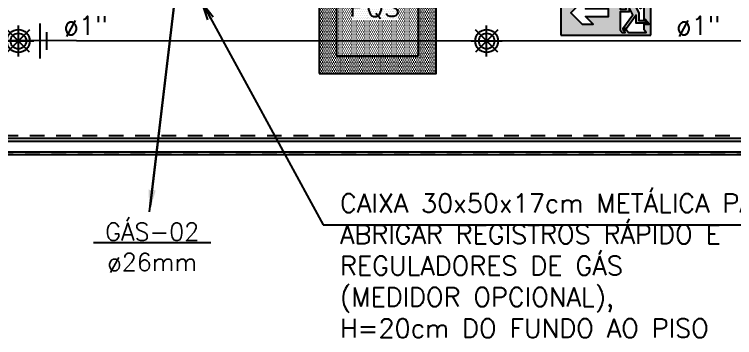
# Model space of a CAD drawing. Header units: millimetres. Extents: x 188.6 to 263.2, y 40.1 to 120.1.
# Drawn here: x 227.46 to 233.6, y 84.66 to 87.41 of the extents above; entities that cross this region are included whole.
import ezdxf
from ezdxf.enums import TextEntityAlignment as Align

# ---------------------------------------------------------------- set-up
doc = ezdxf.new("R2010")
doc.units = ezdxf.units.MM
doc.set_wipeout_variables(frame=1)
doc.linetypes.add('DASHDOT2', pattern=[0.5, 0.25, -0.125, 0, -0.125])
doc.linetypes.add('HIDDEN2', pattern=[0.1875, 0.125, -0.0625])
for name, color, linetype in [('ARQ', 8, 'Continuous'), ('ESTR-VIGAS', 11, 'HIDDEN2'), ('ESTRUTURA', 7, 'Continuous'), ('EXTINTORES', 2, 'Continuous'), ('GAS-COL', 7, 'Continuous'), ('GAS-TEXTO', 7, 'Continuous'), ('INC-SINALIZAÇÃO', 88, 'Continuous'), ('INC-TEXTO', 7, 'Continuous'), ('SPK', 10, 'Continuous'), ('SPK-CONEXAO', 10, 'Continuous'), ('SPK-INTERNO', 244, 'Continuous'), ('SPK-TEXTO', 7, 'Continuous'), ('SPK-TUBO-TETO', 12, 'Continuous')]:
    doc.layers.add(name, color=color, linetype=linetype)
doc.styles.add('60-100', font='romans.shx', dxfattribs={"height": 0.16})
doc.styles.add('60-50', font='romans.shx', dxfattribs={"height": 0.08})
doc.styles.add('60-75', font='romans.shx', dxfattribs={"height": 0.12})
doc.styles.add('ROMANS', font='ROMANS.SHX', dxfattribs={"height": 0.15})
doc.dimstyles.new('IND75', dxfattribs={"dimtxt": 0.15, "dimasz": 0.1875, "dimexe": 0.15, "dimexo": 0, "dimgap": 0.1, "dimtad": 1, "dimzin": 10, "dimdsep": 46, "dimtxsty": '60-75', "dimcen": 0, "dimclrd": 256, "dimclre": 1, "dimclrt": 256, "dimadec": 0, "dimazin": 0, "dimtfac": 1, "dimtix": 1, "dimtmove": 2, "dimatfit": 3, "dimfxl": 0.15, "dimtolj": 1, "dimtzin": 6, "dimarcsym": 0})
doc.dimstyles.new('SETAS75', dxfattribs={"dimtxt": 0.16, "dimasz": 0.15, "dimexe": 0.15, "dimexo": 0, "dimgap": 0.1, "dimtad": 1, "dimzin": 10, "dimdsep": 46, "dimtxsty": '60-100', "dimblk1": 'OPEN', "dimblk2": 'OPEN', "dimsah": 1, "dimcen": 0, "dimclrd": 244, "dimclre": 244, "dimclrt": 7, "dimadec": 0, "dimazin": 0, "dimtfac": 1, "dimtix": 1, "dimtmove": 2, "dimatfit": 3, "dimldrblk": 'OPEN', "dimfxl": 0.15, "dimtolj": 1, "dimtzin": 6, "dimarcsym": 0})

# ---------------------------------------------------------------- blocks, each defined once
blk = doc.blocks.new('COBERTURA_29-09-2016')
at = {"layer": 'ESTR-VIGAS'}
for points in [[(28.01, 0), (18.37, 0)], [(18.17, -0.14), (28.01, -0.14)]]:
    blk.add_lwpolyline(points, dxfattribs=at)
blk = doc.blocks.new('A$C0BE265FA')
at = {"layer": 'ARQ'}
for p, q in [((23.2697, -1.5399), (4.8644, -1.5399)), ((23.2697, -1.5649), (4.8644, -1.5649)), ((23.2697, -1.6549), (4.8644, -1.6549)), ((23.2697, -1.6799), (4.8644, -1.6799))]:
    blk.add_line(p, q, dxfattribs=at)
blk = doc.blocks.new('indicação extintor')
h = blk.add_hatch()
h.set_pattern_fill('DOTS', color=50, scale=0.01)
h.paths.add_polyline_path([(0.5, 1), (-0.5, 1), (-0.5, 0), (0.5, 0)])
h.paths.add_polyline_path([(0.35, 0.85), (0.35, 0.15), (-0.35, 0.15), (-0.35, 0.85)], flags=16)
h = blk.add_hatch()
h.set_pattern_fill('DOTS', color=244, scale=0.01)
h.paths.add_polyline_path([(0.35, 0.85), (-0.35, 0.85), (-0.35, 0.15), (0.35, 0.15)])
at = {"color": 244}
for p, q in [((0.35, 0.85), (-0.35, 0.85)), ((-0.35, 0.85), (-0.35, 0.15)), ((0.35, 0.15), (0.35, 0.85)), ((-0.35, 0.15), (0.35, 0.15))]:
    blk.add_line(p, q, dxfattribs=at)
blk.add_lwpolyline([(-0.5, 0), (0.5, 0), (0.5, 1), (-0.5, 1)], close=True, dxfattribs=at)
blk = doc.blocks.new('SPK')
blk.add_wipeout([(-0.0692, 0.0692), (-0.0673, 0.0711), (-0.0673, 0.0711), (-0.0658, 0.0724), (-0.0658, 0.0724), (-0.0636, 0.0744), (-0.0636, 0.0744), (-0.0618, 0.0759), (-0.0618, 0.0759), (-0.0596, 0.0776), (-0.0596, 0.0776), (-0.0579, 0.0789), (-0.0579, 0.0789), (-0.0546, 0.0813), (-0.0546, 0.0813), (-0.0525, 0.0826), (-0.0507, 0.0837), (-0.0507, 0.0837), (-0.0481, 0.0852), (-0.0481, 0.0852), (-0.0453, 0.0868), (-0.0453, 0.0868), (-0.0431, 0.0879), (-0.0416, 0.0886), (-0.0399, 0.0894), (-0.0399, 0.0894), (-0.0364, 0.0908), (-0.0364, 0.0908), (-0.0341, 0.0917), (-0.0318, 0.0926), (-0.0302, 0.0931), (-0.0281, 0.0938), (-0.0266, 0.0942), (-0.0266, 0.0942), (-0.0244, 0.0948), (-0.0226, 0.0952), (-0.0226, 0.0952), (-0.0203, 0.0957), (-0.0203, 0.0957), (-0.0183, 0.0961), (-0.0183, 0.0961), (-0.0148, 0.0968), (-0.0148, 0.0968), (-0.0114, 0.0972), (-0.01, 0.0974), (-0.0083, 0.0975), (-0.0083, 0.0975), (-0.0058, 0.0977), (-0.0047, 0.0978), (-0.0047, 0.0978), (-0.0027, 0.0978), (-0.0027, 0.0978), (-0.001, 0.0979), (-0.001, 0.0979), (0, 0.0979), (0.0016, 0.0979), (0.0038, 0.0978), (0.0038, 0.0978), (0.0084, 0.0975), (0.0113, 0.0972), (0.0113, 0.0972), (0.0155, 0.0966), (0.0175, 0.0963), (0.0175, 0.0963), (0.0207, 0.0957), (0.0228, 0.0952), (0.0248, 0.0947), (0.0248, 0.0947), (0.0274, 0.094), (0.0274, 0.094), (0.0306, 0.093), (0.0324, 0.0924), (0.0324, 0.0924), (0.0354, 0.0912), (0.0373, 0.0905), (0.0373, 0.0905), (0.0398, 0.0894), (0.0422, 0.0883), (0.0422, 0.0883), (0.0451, 0.0869), (0.0469, 0.0859), (0.049, 0.0847), (0.0513, 0.0833), (0.053, 0.0823), (0.0549, 0.081), (0.0566, 0.0798), (0.0566, 0.0798), (0.0592, 0.078), (0.0615, 0.0762), (0.0659, 0.0724), (0.0669, 0.0714), (0.0669, 0.0714), (0.0692, 0.0692), (0.0692, 0.0692), (0.0692, 0.0692), (0.0692, 0.0692), (0.0717, 0.0667), (0.0717, 0.0667), (0.0739, 0.0642), (0.0739, 0.0642), (0.0753, 0.0626), (0.0753, 0.0626), (0.0765, 0.0611), (0.0765, 0.0611), (0.0785, 0.0585), (0.0785, 0.0585), (0.0805, 0.0556), (0.0805, 0.0556), (0.0805, 0.0556), (0.0826, 0.0526), (0.0826, 0.0526), (0.0841, 0.05), (0.0841, 0.05), (0.0855, 0.0476), (0.0865, 0.0458), (0.0865, 0.0458), (0.0877, 0.0434), (0.0877, 0.0434), (0.0877, 0.0434), (0.089, 0.0407), (0.089, 0.0407), (0.0901, 0.0382), (0.0901, 0.0382), (0.0915, 0.0348), (0.0915, 0.0348), (0.0927, 0.0315), (0.0932, 0.0298), (0.0938, 0.028), (0.0938, 0.028), (0.0938, 0.028), (0.0948, 0.0246), (0.0948, 0.0246), (0.0948, 0.0246), (0.0952, 0.0228), (0.0952, 0.0228), (0.0957, 0.0206), (0.0961, 0.0188), (0.0964, 0.0169), (0.0967, 0.0153), (0.0969, 0.0135), (0.0969, 0.0135), (0.0972, 0.0113), (0.0972, 0.0113), (0.0975, 0.0085), (0.0975, 0.0085), (0.0978, 0.005), (0.0978, 0.005), (0.0979, 0.0023), (0.0979, 0.0023), (0.0979, 0), (0.0979, 0), (0.0978, -0.0048), (0.0978, -0.0048), (0.0976, -0.0077), (0.0973, -0.0103), (0.0973, -0.0103), (0.0968, -0.0148), (0.0968, -0.0148), (0.0959, -0.0195), (0.0959, -0.0195), (0.0949, -0.0238), (0.0949, -0.0238), (0.094, -0.0272), (0.094, -0.0272), (0.093, -0.0305), (0.093, -0.0305), (0.0911, -0.0357), (0.0911, -0.0357), (0.0897, -0.0391), (0.0897, -0.0391), (0.088, -0.0429), (0.088, -0.0429), (0.0861, -0.0466), (0.0844, -0.0496), (0.082, -0.0534), (0.082, -0.0534), (0.0794, -0.0572), (0.0776, -0.0596), (0.0776, -0.0596), (0.074, -0.0641), (0.074, -0.0641), (0.074, -0.0641), (0.069, -0.069), (0.0692, -0.0692), (0.0675, -0.0709), (0.0675, -0.0709), (0.0664, -0.0719), (0.0651, -0.0731), (0.064, -0.0741), (0.0627, -0.0752), (0.061, -0.0766), (0.0597, -0.0776), (0.0584, -0.0785), (0.0564, -0.08), (0.0546, -0.0813), (0.053, -0.0823), (0.0515, -0.0833), (0.0488, -0.0849), (0.0465, -0.0862), (0.0443, -0.0873), (0.0415, -0.0887), (0.0389, -0.0898), (0.037, -0.0907), (0.0339, -0.0918), (0.0339, -0.0918), (0.0315, -0.0927), (0.0283, -0.0937), (0.0244, -0.0948), (0.0216, -0.0955), (0.019, -0.096), (0.0154, -0.0967), (0.0126, -0.0971), (0.0101, -0.0974), (0.0064, -0.0977), (0.0029, -0.0979), (0, -0.0979), (-0.0021, -0.0979), (-0.0084, -0.0975), (-0.0131, -0.097), (-0.0169, -0.0964), (-0.019, -0.096), (-0.0218, -0.0954), (-0.0218, -0.0954), (-0.0256, -0.0945), (-0.0275, -0.094), (-0.0305, -0.093), (-0.0342, -0.0917), (-0.0367, -0.0908), (-0.0398, -0.0894), (-0.044, -0.0874), (-0.0451, -0.0869), (-0.0481, -0.0853), (-0.0511, -0.0835), (-0.053, -0.0823), (-0.0553, -0.0808), (-0.059, -0.0781), (-0.0603, -0.0771), (-0.0619, -0.0759), (-0.064, -0.0741), (-0.0665, -0.0718), (-0.0676, -0.0708), (-0.0692, -0.0692), (-0.0718, -0.0665), (-0.0755, -0.0623), (-0.0755, -0.0623), (-0.0792, -0.0576), (-0.0792, -0.0576), (-0.0813, -0.0545), (-0.0813, -0.0545), (-0.0848, -0.0489), (-0.0865, -0.0458), (-0.0865, -0.0458), (-0.0865, -0.0458), (-0.0891, -0.0406), (-0.0891, -0.0406), (-0.0912, -0.0355), (-0.0912, -0.0355), (-0.093, -0.0306), (-0.093, -0.0306), (-0.0944, -0.0259), (-0.0953, -0.0222), (-0.0962, -0.0181), (-0.0967, -0.015), (-0.0972, -0.0118), (-0.0976, -0.007), (-0.0978, -0.0044), (-0.0979, 0), (-0.0978, 0.0032), (-0.0977, 0.0066), (-0.0977, 0.0066), (-0.0974, 0.01), (-0.0974, 0.01), (-0.0969, 0.0136), (-0.0965, 0.0165), (-0.096, 0.019), (-0.0954, 0.022), (-0.0947, 0.0246), (-0.094, 0.0273), (-0.0932, 0.03), (-0.0932, 0.03), (-0.0919, 0.0338), (-0.0919, 0.0338), (-0.0891, 0.0405), (-0.0878, 0.0433), (-0.0865, 0.0458), (-0.0842, 0.0499), (-0.0842, 0.0499), (-0.0842, 0.0499), (-0.0819, 0.0537), (-0.0819, 0.0537), (-0.0794, 0.0572), (-0.0794, 0.0572), (-0.0758, 0.062), (-0.0758, 0.062), (-0.0725, 0.0658), (-0.0691, 0.0691)]).dxf.layer = 'SPK'
at = {"layer": 'SPK'}
blk.add_circle((0, 0), 0.0979, dxfattribs=at)
at = {"layer": 'SPK-INTERNO'}
for p, q in [((0, 0.1332), (0, -0.1332)), ((-0.0942, 0.0942), (0.0942, -0.0942)), ((-0.0942, -0.0942), (0.0942, 0.0942)), ((-0.1332, 0), (0.1332, 0))]:
    blk.add_line(p, q, dxfattribs=at)
blk.add_circle((0, 0), 0.0666, dxfattribs=at)
blk = doc.blocks.new('RED')
for p, q in [((0, -0.2), (0, 0.2)), ((0.0766, -0.1), (0.0766, 0.1))]:
    blk.add_line(p, q)
blk = doc.blocks.new('_OPEN')
at = {"color": 0, "linetype": 'ByBlock'}
for p, q in [((-1, 0.167), (0, 0)), ((0, 0), (-1, -0.167)), ((0, 0), (-1, 0))]:
    blk.add_line(p, q, dxfattribs=at)
blk = doc.blocks.new('seta lat 1-100')
at = {"layer": 'INC-SINALIZAÇÃO'}
h = blk.add_hatch(color=119, dxfattribs=at)
h.dxf.hatch_style = 1
h.paths.add_polyline_path([(0, 0.1997), (-0.8, 0.1997), (-0.8, -0.1997), (0, -0.1997)])
h.paths.add_polyline_path([(-0.6091, 0.1021), (-0.5127, 0.1021), (-0.5808, 0.034), (-0.3767, 0.034), (-0.3767, -0.0341), (-0.5808, -0.0341), (-0.5127, -0.1022), (-0.6091, -0.1022), (-0.7112, 0)], flags=16)
h.paths.add_polyline_path([(-0.2721, 0.1757), (-0.0599, 0.1757), (-0.0599, -0.0584), (-0.0502, -0.0584), (-0.0154, -0.1022), (-0.0599, -0.1022), (-0.0599, -0.1499), (-0.0416, -0.1757), (-0.1992, -0.1757), (-0.2176, -0.1499), (-0.2478, -0.1499), (-0.2295, -0.1757), (-0.2538, -0.1757), (-0.2721, -0.1499), (-0.2721, 0.0082), (-0.1922, 0.0082), (-0.1922, 0.0475), (-0.1608, -0.0179), (-0.2478, -0.1403), (-0.2176, -0.1403), (-0.1322, -0.0203), (-0.1322, -0.0926), (-0.0353, -0.0926), (-0.0548, -0.068), (-0.1068, -0.068), (-0.1068, -0.0002), (-0.1522, 0.0852), (-0.1191, 0.0852), (-0.0914, 0.0367), (-0.0714, 0.049), (-0.1053, 0.1106), (-0.1722, 0.1106), (-0.2206, 0.0882), (-0.2206, 0.0313), (-0.2721, 0.0313)], flags=16)
h.paths.add_polyline_path([(-0.1788, 0.1312, -1), (-0.2358, 0.1312, -1)], flags=0)
h = blk.add_hatch(color=119, dxfattribs=at)
h.dxf.hatch_style = 1
h.paths.add_polyline_path([(-0.1788, 0.1312, 1), (-0.2358, 0.1312, 1)])
at = {"layer": 'INC-SINALIZAÇÃO', "color": 119}
for p, q in [((-0.8, 0.1997), (0, 0.1997)), ((-0.8, 0.1997), (-0.8, -0.1997)), ((0, -0.1997), (0, 0.1997)), ((-0.8, -0.1997), (0, -0.1997))]:
    blk.add_line(p, q, dxfattribs=at)
for points in [[(-0.1608, -0.0179), (-0.1922, 0.0475), (-0.1922, 0.0082), (-0.2721, 0.0082), (-0.2721, -0.1499), (-0.2538, -0.1757), (-0.2295, -0.1757), (-0.2478, -0.1499), (-0.2176, -0.1499), (-0.1992, -0.1757), (-0.0416, -0.1757), (-0.0599, -0.1499), (-0.0599, -0.1022), (-0.0154, -0.1022), (-0.0502, -0.0584), (-0.0599, -0.0584), (-0.0599, 0.1757), (-0.2721, 0.1757), (-0.2721, 0.0313), (-0.2206, 0.0313), (-0.2206, 0.0882), (-0.1722, 0.1106), (-0.1053, 0.1106), (-0.0714, 0.049), (-0.0914, 0.0367), (-0.1191, 0.0852), (-0.1522, 0.0852), (-0.1068, -0.0002), (-0.1068, -0.068), (-0.0548, -0.068), (-0.0353, -0.0926), (-0.1322, -0.0926), (-0.1322, -0.0203), (-0.2176, -0.1403), (-0.2478, -0.1403)], [(-0.0353, -0.0926), (-0.1322, -0.0926), (-0.1322, -0.0203), (-0.2176, -0.1403), (-0.2478, -0.1403), (-0.1608, -0.0179), (-0.1922, 0.0475), (-0.1922, 0.0082), (-0.2721, 0.0082), (-0.2721, -0.1499), (-0.2538, -0.1757), (-0.2295, -0.1757), (-0.2478, -0.1499), (-0.2176, -0.1499), (-0.1992, -0.1757), (-0.0416, -0.1757), (-0.0599, -0.1499), (-0.0599, -0.1022), (-0.0154, -0.1022), (-0.0502, -0.0584), (-0.0599, -0.0584), (-0.0599, 0.1757), (-0.2721, 0.1757), (-0.2721, 0.0313), (-0.2206, 0.0313), (-0.2206, 0.0882), (-0.1722, 0.1106), (-0.1053, 0.1106), (-0.0714, 0.049), (-0.0914, 0.0367), (-0.1191, 0.0852), (-0.1522, 0.0852), (-0.1068, -0.0002), (-0.1068, -0.068), (-0.0548, -0.068)], [(-0.5127, 0.1021), (-0.6091, 0.1021), (-0.7112, 0), (-0.6091, -0.1022), (-0.5127, -0.1022), (-0.5808, -0.0341), (-0.3767, -0.0341), (-0.3767, 0.034), (-0.5808, 0.034)], [(-0.3767, 0.034), (-0.5808, 0.034), (-0.5127, 0.1021), (-0.6091, 0.1021), (-0.7112, 0), (-0.6091, -0.1022), (-0.5127, -0.1022), (-0.5808, -0.0341), (-0.3767, -0.0341)]]:
    blk.add_lwpolyline(points, close=True, dxfattribs=at)
blk.add_lwpolyline([(-0.2358, 0.1312, -1), (-0.1788, 0.1312, -1)], format="xyb", close=True, dxfattribs=at)
blk.add_circle((-0.2073, 0.1312), 0.0285, dxfattribs=at)
blk = doc.blocks.new('INDU')
at = {"color": 7}
blk.add_line((-0.005, 0), (0.005, 0), dxfattribs=at)
at = {"style": 'ROMANS'}
for tag, p in [('TQ-01', (0, 0.001189)), ('100', (0, -0.001718))]:
    blk.add_attdef(tag, text='', height=0.0015, dxfattribs=at).set_placement(p, align=Align.MIDDLE)

msp = doc.modelspace()

# ---------------------------------------------------------------- block references
at = {"layer": 'ESTRUTURA'}
msp.add_blockref('COBERTURA_29-09-2016', (206.677, 86.3784), dxfattribs=at)

# ---------------------------------------------------------------- next in the draw order: block references
at = {"layer": 'ARQ'}
msp.add_blockref('A$C0BE265FA', (211.3213, 87.8947), dxfattribs=at)

# ---------------------------------------------------------------- next in the draw order: block references
at = {"layer": 'EXTINTORES', "linetype": 'DASHDOT2'}
msp.add_blockref('indicação extintor', (230.556, 86.9097), dxfattribs=at)
at = {"layer": 'GAS-COL'}
ref = msp.add_blockref('INDU', (228.6323, 85.4659), dxfattribs=dict(at, xscale=100, yscale=-100, zscale=100, rotation=180))
ref.add_attrib('100', 'ø26mm', dxfattribs={"layer": '0', "height": 0.15, "style": 'ROMANS'}).set_placement((228.6323, 85.2941, 0.9), align=Align.MIDDLE)
ref.add_attrib('TQ-01', 'GÁS-02', dxfattribs={"layer": '0', "height": 0.15, "style": 'ROMANS'}).set_placement((228.6323, 85.5848, 0.9), align=Align.MIDDLE)
at = {"layer": 'INC-SINALIZAÇÃO', "xscale": 0.9627132045850648, "yscale": 0.9627132045850648, "zscale": 0.9627132045850648}
msp.add_blockref('seta lat 1-100', (232.8883, 87.4279), dxfattribs=at)
at = {"layer": 'SPK', "rotation": 180}
for p in [(227.49, 87.1871), (231.4863, 87.1871)]:
    msp.add_blockref('SPK', p, dxfattribs=at)
at = {"layer": 'SPK-CONEXAO', "xscale": -0.75, "yscale": 0.75, "zscale": 0.75, "rotation": 180}
msp.add_blockref('RED', (227.6722, 87.1871), dxfattribs=at)

# ---------------------------------------------------------------- next in the draw order: texts
at = {"layer": 'GAS-TEXTO', "insert": (230.2342, 85.8836), "char_height": 0.16, "width": 4.21546, "attachment_point": 1, "style": '60-50'}
msp.add_mtext('CAIXA 30x50x17cm METÁLICA PARA ABRIGAR REGISTROS RÁPIDO E REGULADORES DE GÁS \\P(MEDIDOR OPCIONAL), \\PH=20cm DO FUNDO AO PISO', dxfattribs=at)
at = {"layer": 'INC-TEXTO', "style": '60-75'}
msp.add_text('PQS', height=0.16, dxfattribs=at).set_placement((230.314, 87.3955))
at = {"layer": 'SPK-TEXTO', "style": '60-75'}
for p in [(227.8751, 87.2405), (233.104, 87.2405)]:
    msp.add_text('ø1"', height=0.16, dxfattribs=at).set_placement(p)

# ---------------------------------------------------------------- next in the draw order: leaders
at = {"layer": 'GAS-COL'}
for points in [[(228.8414, 87.6742), (228.6144, 85.7754)], [(228.6088, 85.7289), (228.8358, 87.6278)]]:
    msp.add_leader(points, dimstyle='IND75', dxfattribs=at)

# ---------------------------------------------------------------- next in the draw order: linework, layer by layer
at = {"layer": 'SPK-TUBO-TETO'}
msp.add_lwpolyline([(233.8864, 87.1872), (198.4793, 87.2031)], dxfattribs=at)

# ---------------------------------------------------------------- next in the draw order: leaders
at = {"layer": 'GAS-TEXTO'}
msp.add_leader([(229.0573, 87.5121), (230.091, 85.6177), (233.91, 85.6177)], dimstyle='SETAS75', dxfattribs=at)

doc.saveas('drawing.dxf')
